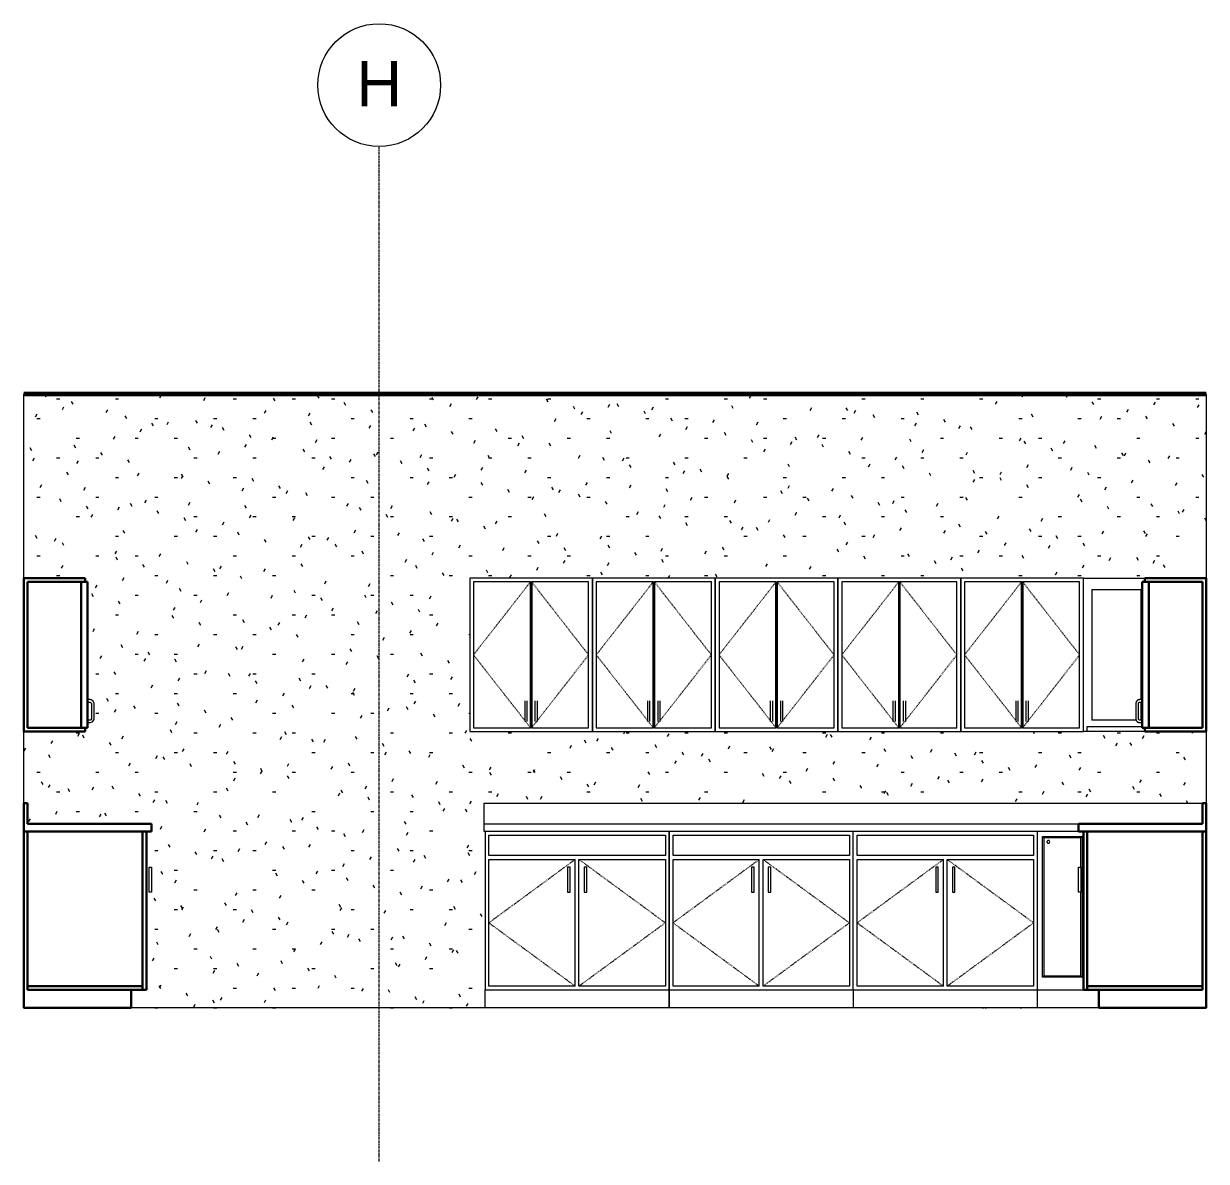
# Model space of a CAD drawing. Header units: inches. Extents: x -1667 to 6650, y -30 to 273.
# Drawn here: x 3342.7 to 3573.9, y -30 to 192.4 of the extents above; entities that cross this region are included whole.
import ezdxf

# ---------------------------------------------------------------- set-up
doc = ezdxf.new("R2010")
doc.units = ezdxf.units.IN
doc.header["$MEASUREMENT"] = 0
for name, pattern in [('Dash', [0.25, 0.125, -0.125]), ('Grid Line 1_2_', [0.875, 0.5, -0.125, 0.125, -0.125]), ('Overhead', [0.15625, 0.09375, -0.0625])]:
    doc.linetypes.add(name, pattern=pattern)
for name, color, linetype, lineweight in [('A-CLNG', 13, 'Continuous', 18), ('A-WALL-PATT', 111, 'Continuous', 18), ('C-BLDG-PADS', 91, 'Continuous', 9), ('I-WALL', 2, 'Continuous', 18), ('Q-CASE', 31, 'Continuous', 9), ('S-GRID', 1, 'Continuous', 9), ('S-GRID-IDEN', 1, 'Continuous', 9)]:
    doc.layers.add(name, color=color, linetype=linetype, lineweight=lineweight)
doc.styles.add('Arial', font='arial.ttf', dxfattribs={"height": 8.851796})

# ---------------------------------------------------------------- blocks, each defined once
blk = doc.blocks.new('Grid - Grid Head - Circle-50561-COPY ROOM - WEST ELEVATION')
at = {"layer": 'S-GRID-IDEN', "color": 7}
blk.add_circle((-1174.46, 180.37), 12, dxfattribs=at)
blk = doc.blocks.new('Open Source Metal Building_Exterior_rvt-13-COPY ROOM - WEST ELEVATION')
at = {"layer": 'C-BLDG-PADS'}
h = blk.add_hatch(dxfattribs=at)
h.set_pattern_fill('FP_26', style=0, pattern_type=2)
h.set_pattern_definition([(50, (-1109.177, 0), (13.7714, -1.205), [1.44, -15.84]), (355, (-1109.177, 0), (-2.6644, 14.4422), [1.152, -12.672]), (100.451, (-1108.03, -0.1), (11.107, 13.2374), [1.224, -13.462]), (46.184, (-1109.177, 3.84), (20.4913, -3.1779), [2.16, -23.76]), (96.636, (-1107.47, 3.575), (17.946, 18.703), [1.836, -20.193]), (351.184, (-1109.177, 3.84), (17.9454, 18.7026), [1.728, -19.008]), (21, (-1107.257, 2.88), (11.4605, -7.7304), [1.44, -15.84]), (326, (-1107.257, 2.88), (4.6714, 13.9231), [1.152, -12.672]), (71.451, (-1106.302, 2.236), (16.132, 6.1928), [1.224, -13.462]), (37.5, (-1109.177, 0), (0.23312, 6.39175), [0.634, -11.885, 0.634, -12.23, -12.72]), (37.5, (-1109.177, 0), (0.23312, 6.39175), [-25.382, 0.634, -12.086]), (7.5, (-1109.177, 0), (5.05073, 7.57304), [0.634, -6.701, 0.634, -11.597, -4.848]), (7.5, (-1109.177, 0), (5.05073, 7.57304), [-19.565, 0.634, -4.214]), (327.5, (-1113.459, 0), (10.24958, -0.4329), [0.634, -4.166, 0.634, -14.342, -19.872]), (327.5, (-1113.459, 0), (10.24958, -0.4329), [-19.776, 0.634, -19.238]), (317.5, (-1115.379, 0), (11.1974, 1.92214), [0.634, -5.606, 0.634, -9.312, -14.112]), (317.5, (-1115.379, 0), (11.1974, 1.92214), [-16.186, 0.634, -13.478])])
h.paths.add_polyline_path([(-1012.75, -0.02), (-1012.75, 0), (-1070.56, -0.02)], flags=0)
at = {"layer": 'C-BLDG-PADS', "color": 250, "lineweight": 18}
blk.add_line((-1012.75, 0), (-1243.97, 0), dxfattribs=at)
at = {"layer": 'S-GRID', "linetype": 'Grid Line 1_2_'}
blk.add_line((-1174.46, -30), (-1174.46, 168.38), dxfattribs=at)
at = {"layer": 'S-GRID-IDEN', "insert": (-1174.46, 185.09), "char_height": 8.85, "width": 10.584, "attachment_point": 2, "line_spacing_factor": 0.938532, "style": 'Arial', "bg_fill": 3, "box_fill_scale": 1.25, "bg_fill_color": 0, "bg_fill_transparency": 0}
blk.add_mtext('H', dxfattribs=at)
at = {"color": 130, "lineweight": 5}
blk.add_blockref('Grid - Grid Head - Circle-50561-COPY ROOM - WEST ELEVATION', (0, 0), dxfattribs=at)
blk = doc.blocks.new('Counter Top-L Shaped 2 - 24_ Depth 2-600382-COPY ROOM - WEST ELEVATION')
at = {"layer": 'Q-CASE', "lineweight": 30}
for p, q in [((-1243.21, 40), (-1243.96, 40)), ((-1243.96, 40), (-1243.96, 34.5)), ((-1243.21, 36), (-1243.21, 40)), ((-1218.96, 36), (-1243.21, 36)), ((-1218.96, 34.5), (-1218.96, 36)), ((-1243.96, 34.5), (-1218.96, 34.5))]:
    blk.add_line(p, q, dxfattribs=at)
blk = doc.blocks.new('Counter Top-L Shaped 2 - 24_ Depth-622807-COPY ROOM - WEST ELEVATION')
at = {"layer": 'Q-CASE'}
for p, q in [((-1153.96, 36), (-1153.96, 40)), ((-1153.96, 40), (-1013.52, 40)), ((-1153.96, 36), (-1037.77, 36)), ((-1153.96, 34.5), (-1153.96, 36)), ((-1037.77, 34.5), (-1153.96, 34.5))]:
    blk.add_line(p, q, dxfattribs=at)
at = {"layer": 'Q-CASE', "lineweight": 30}
for p, q in [((-1012.77, 40), (-1013.52, 40)), ((-1013.52, 40), (-1013.52, 36)), ((-1012.77, 34.5), (-1012.77, 40)), ((-1013.52, 36), (-1037.77, 36)), ((-1037.77, 36), (-1037.77, 34.5)), ((-1037.77, 34.5), (-1012.77, 34.5))]:
    blk.add_line(p, q, dxfattribs=at)
blk = doc.blocks.new('Upper Cabinet-Corner Unit-Wall - 12_ Depth-585578-COPY ROOM - WEST ELEVATION')
at = {"layer": 'Q-CASE'}
for p, q in [((-1036.77, 84), (-1024.77, 84)), ((-1036.77, 54), (-1036.77, 84)), ((-1035.15, 81.75), (-1025.52, 81.75)), ((-1035.15, 81.75), (-1035.15, 56.25)), ((-1025.52, 81.75), (-1025.27, 81.75)), ((-1025.52, 60.25), (-1025.52, 81.75)), ((-1025.52, 56.25), (-1025.52, 59.75)), ((-1026.42, 56.25), (-1035.15, 56.25)), ((-1024.77, 54), (-1036.77, 54)), ((-1036.02, 55), (-1025.27, 55)), ((-1036.02, 54), (-1036.02, 55)), ((-1024.77, 54), (-1036.02, 54))]:
    blk.add_line(p, q, dxfattribs=at)
at = {"layer": 'Q-CASE', "linetype": 'Overhead'}
blk.add_line((-1024.77, 54), (-1036.77, 54), dxfattribs=at)
blk = doc.blocks.new('Upper Cabinet-Double Door-Wall - 24_-583922-COPY ROOM - WEST ELEVATION')
at = {"layer": 'Q-CASE'}
for p, q in [((-1036.77, 84), (-1060.77, 84)), ((-1060.77, 84), (-1060.77, 54)), ((-1048.9, 83.25), (-1060.02, 83.25)), ((-1060.02, 83.25), (-1060.02, 54.75)), ((-1048.9, 83.25), (-1048.65, 83.25)), ((-1048.9, 54.75), (-1048.9, 83.25)), ((-1048.77, 83.25), (-1048.77, 54.75)), ((-1048.65, 83.25), (-1048.65, 54.75)), ((-1037.52, 83.25), (-1048.65, 83.25)), ((-1037.52, 54.75), (-1037.52, 83.25)), ((-1036.77, 54), (-1036.77, 84)), ((-1050.02, 59.5), (-1050.02, 56.5)), ((-1049.52, 56.5), (-1049.52, 59.5)), ((-1048.02, 59.5), (-1048.02, 56.5)), ((-1047.52, 56.5), (-1047.52, 59.5)), ((-1060.77, 54), (-1036.77, 54)), ((-1060.02, 54.75), (-1048.9, 54.75)), ((-1048.65, 54.75), (-1048.88, 54.75)), ((-1048.65, 54.75), (-1037.52, 54.75))]:
    blk.add_line(p, q, dxfattribs=at)
at = {"layer": 'Q-CASE', "linetype": 'Dash'}
for p, q in [((-1048.9, 83.25), (-1060.02, 69)), ((-1037.52, 69), (-1048.65, 83.25)), ((-1060.02, 69), (-1048.9, 54.75)), ((-1048.65, 54.75), (-1037.52, 69))]:
    blk.add_line(p, q, dxfattribs=at)
at = {"layer": 'Q-CASE', "flags": 128}
for points in [[(-1050.02, 60), (-1050.02, 59.85), (-1050.02, 59.5)], [(-1049.52, 59.5), (-1049.52, 59.86), (-1049.52, 60)], [(-1048.02, 60), (-1048.02, 59.85), (-1048.02, 59.5)], [(-1047.52, 59.5), (-1047.52, 59.86), (-1047.52, 60)], [(-1050.02, 56.5), (-1050.02, 56.14), (-1050.02, 56)], [(-1049.52, 56), (-1049.52, 56.15), (-1049.52, 56.5)], [(-1048.02, 56.5), (-1048.02, 56.14), (-1048.02, 56)], [(-1047.52, 56), (-1047.52, 56.15), (-1047.52, 56.5)]]:
    blk.add_lwpolyline(points, dxfattribs=at)
blk = doc.blocks.new('Upper Cabinet-Double Door-Wall - 24_-V29-COPY ROOM - WEST ELEVATION')
at = {"layer": 'Q-CASE'}
for p, q in [((-1060.77, 84), (-1084.77, 84)), ((-1084.77, 84), (-1084.77, 54)), ((-1072.9, 83.25), (-1084.02, 83.25)), ((-1084.02, 83.25), (-1084.02, 54.75)), ((-1072.9, 83.25), (-1072.65, 83.25)), ((-1072.9, 54.75), (-1072.9, 83.25)), ((-1072.77, 83.25), (-1072.77, 54.75)), ((-1072.65, 83.25), (-1072.65, 54.75)), ((-1061.52, 83.25), (-1072.65, 83.25)), ((-1061.52, 54.75), (-1061.52, 83.25)), ((-1060.77, 54), (-1060.77, 84)), ((-1074.02, 59.5), (-1074.02, 56.5)), ((-1073.52, 56.5), (-1073.52, 59.5)), ((-1072.02, 59.5), (-1072.02, 56.5)), ((-1071.52, 56.5), (-1071.52, 59.5)), ((-1084.77, 54), (-1060.77, 54)), ((-1084.02, 54.75), (-1072.9, 54.75)), ((-1072.65, 54.75), (-1072.9, 54.75)), ((-1072.65, 54.75), (-1061.52, 54.75))]:
    blk.add_line(p, q, dxfattribs=at)
at = {"layer": 'Q-CASE', "linetype": 'Dash'}
for p, q in [((-1072.9, 83.25), (-1084.02, 69)), ((-1061.52, 69), (-1072.65, 83.25)), ((-1084.02, 69), (-1072.9, 54.75)), ((-1072.65, 54.75), (-1061.52, 69))]:
    blk.add_line(p, q, dxfattribs=at)
at = {"layer": 'Q-CASE', "flags": 128}
for points in [[(-1074.02, 60), (-1074.02, 59.85), (-1074.02, 59.5)], [(-1073.52, 59.5), (-1073.52, 59.86), (-1073.52, 60)], [(-1072.02, 60), (-1072.02, 59.85), (-1072.02, 59.5)], [(-1071.52, 59.5), (-1071.52, 59.86), (-1071.52, 60)], [(-1074.02, 56.5), (-1074.02, 56.14), (-1074.02, 56)], [(-1073.52, 56), (-1073.52, 56.15), (-1073.52, 56.5)], [(-1072.02, 56.5), (-1072.02, 56.14), (-1072.02, 56)], [(-1071.52, 56), (-1071.52, 56.15), (-1071.52, 56.5)]]:
    blk.add_lwpolyline(points, dxfattribs=at)
blk = doc.blocks.new('Upper Cabinet-Double Door-Wall - 24_-V30-COPY ROOM - WEST ELEVATION')
at = {"layer": 'Q-CASE', "lineweight": 30}
for p, q in [((-1025.27, 83.25), (-1025.27, 54.75)), ((-1024.02, 83.25), (-1025.27, 83.25)), ((-1012.77, 84), (-1024.77, 84)), ((-1024.77, 84), (-1024.77, 83.25)), ((-1024.77, 83.25), (-1013.52, 83.25)), ((-1024.02, 54.75), (-1024.02, 83.25)), ((-1013.52, 83.25), (-1013.52, 54.75)), ((-1012.77, 54), (-1012.77, 84)), ((-1025.27, 54.75), (-1024.02, 54.75)), ((-1013.52, 54.75), (-1024.77, 54.75)), ((-1024.77, 54.75), (-1024.77, 54)), ((-1024.77, 54), (-1012.77, 54))]:
    blk.add_line(p, q, dxfattribs=at)
at = {"layer": 'Q-CASE'}
for p, q in [((-1025.27, 60.25), (-1025.77, 60.25)), ((-1026.52, 59.5), (-1026.52, 56.5)), ((-1026.02, 56.5), (-1026.02, 59.5)), ((-1025.77, 59.75), (-1025.27, 59.75)), ((-1025.27, 56.25), (-1025.77, 56.25)), ((-1025.77, 55.75), (-1025.27, 55.75))]:
    blk.add_line(p, q, dxfattribs=at)
at = {"layer": 'Q-CASE', "flags": 128}
for points in [[(-1025.77, 60.25), (-1025.8, 60.25), (-1025.83, 60.25), (-1025.86, 60.24), (-1025.89, 60.24), (-1025.92, 60.24), (-1025.95, 60.23), (-1025.98, 60.22), (-1026.01, 60.21), (-1026.03, 60.2), (-1026.06, 60.19), (-1026.09, 60.18), (-1026.12, 60.17), (-1026.14, 60.15), (-1026.17, 60.14), (-1026.19, 60.12), (-1026.22, 60.1), (-1026.24, 60.08), (-1026.26, 60.06), (-1026.29, 60.04), (-1026.31, 60.02), (-1026.33, 60), (-1026.35, 59.98), (-1026.37, 59.95), (-1026.38, 59.93), (-1026.4, 59.91), (-1026.42, 59.88), (-1026.43, 59.85), (-1026.45, 59.83), (-1026.46, 59.8), (-1026.47, 59.77), (-1026.48, 59.74), (-1026.49, 59.72), (-1026.5, 59.69), (-1026.5, 59.66), (-1026.51, 59.63), (-1026.51, 59.6), (-1026.52, 59.57), (-1026.52, 59.54), (-1026.52, 59.51), (-1026.52, 59.5)], [(-1025.77, 60.25), (-1025.8, 60.25), (-1025.83, 60.25), (-1025.86, 60.24), (-1025.89, 60.24), (-1025.92, 60.24), (-1025.95, 60.23), (-1025.98, 60.22), (-1026.01, 60.21), (-1026.03, 60.2), (-1026.06, 60.19), (-1026.09, 60.18), (-1026.12, 60.17), (-1026.14, 60.15), (-1026.17, 60.14), (-1026.19, 60.12), (-1026.22, 60.1), (-1026.24, 60.08), (-1026.26, 60.06), (-1026.29, 60.04)], [(-1026.31, 60.02), (-1026.33, 60), (-1026.35, 59.98), (-1026.37, 59.95), (-1026.38, 59.93), (-1026.4, 59.91), (-1026.42, 59.88), (-1026.43, 59.85), (-1026.45, 59.83), (-1026.46, 59.8), (-1026.47, 59.77), (-1026.48, 59.74), (-1026.49, 59.72), (-1026.5, 59.69), (-1026.5, 59.66), (-1026.51, 59.63), (-1026.51, 59.6), (-1026.52, 59.57), (-1026.52, 59.54), (-1026.52, 59.51), (-1026.52, 59.5)], [(-1026.02, 59.5), (-1026.02, 59.51), (-1026.02, 59.52), (-1026.02, 59.53), (-1026.02, 59.54), (-1026.02, 59.55), (-1026.01, 59.56), (-1026.01, 59.57), (-1026.01, 59.58), (-1026, 59.59), (-1026, 59.6), (-1026, 59.61), (-1025.99, 59.62), (-1025.99, 59.62), (-1025.98, 59.63), (-1025.98, 59.64), (-1025.97, 59.65), (-1025.96, 59.66), (-1025.96, 59.66), (-1025.95, 59.67), (-1025.94, 59.68), (-1025.94, 59.69), (-1025.93, 59.69), (-1025.92, 59.7), (-1025.91, 59.7), (-1025.91, 59.71), (-1025.9, 59.72), (-1025.89, 59.72), (-1025.88, 59.73), (-1025.87, 59.73), (-1025.86, 59.73), (-1025.85, 59.74), (-1025.84, 59.74), (-1025.83, 59.74), (-1025.82, 59.74), (-1025.81, 59.75), (-1025.8, 59.75), (-1025.79, 59.75), (-1025.78, 59.75), (-1025.77, 59.75), (-1025.77, 59.75)], [(-1026.52, 56.5), (-1026.52, 56.47), (-1026.52, 56.44), (-1026.51, 56.41), (-1026.51, 56.38), (-1026.51, 56.35), (-1026.5, 56.32), (-1026.49, 56.29), (-1026.48, 56.26), (-1026.47, 56.24), (-1026.46, 56.21), (-1026.45, 56.18), (-1026.44, 56.15), (-1026.42, 56.13), (-1026.41, 56.1), (-1026.39, 56.08), (-1026.37, 56.05), (-1026.35, 56.03), (-1026.33, 56.01), (-1026.31, 55.98)], [(-1026.52, 56.5), (-1026.52, 56.47), (-1026.52, 56.44), (-1026.51, 56.41), (-1026.51, 56.38), (-1026.51, 56.35), (-1026.5, 56.32), (-1026.49, 56.29), (-1026.48, 56.26), (-1026.47, 56.24), (-1026.46, 56.21), (-1026.45, 56.18), (-1026.44, 56.15), (-1026.42, 56.13), (-1026.41, 56.1), (-1026.39, 56.08), (-1026.37, 56.05), (-1026.35, 56.03), (-1026.33, 56.01), (-1026.31, 55.98), (-1026.29, 55.96), (-1026.27, 55.94), (-1026.25, 55.92), (-1026.22, 55.9), (-1026.2, 55.89), (-1026.18, 55.87), (-1026.15, 55.85), (-1026.12, 55.84), (-1026.1, 55.82), (-1026.07, 55.81), (-1026.04, 55.8), (-1026.01, 55.79), (-1025.99, 55.78), (-1025.96, 55.77), (-1025.93, 55.77), (-1025.9, 55.76), (-1025.87, 55.76), (-1025.84, 55.75), (-1025.81, 55.75), (-1025.78, 55.75), (-1025.77, 55.75)], [(-1026.29, 55.96), (-1026.27, 55.94), (-1026.25, 55.92), (-1026.22, 55.9), (-1026.2, 55.89), (-1026.18, 55.87), (-1026.15, 55.85), (-1026.12, 55.84), (-1026.1, 55.82), (-1026.07, 55.81), (-1026.04, 55.8), (-1026.01, 55.79), (-1025.99, 55.78), (-1025.96, 55.77), (-1025.93, 55.77), (-1025.9, 55.76), (-1025.87, 55.76), (-1025.84, 55.75), (-1025.81, 55.75), (-1025.78, 55.75), (-1025.77, 55.75)], [(-1025.77, 56.25), (-1025.78, 56.25), (-1025.79, 56.25), (-1025.8, 56.25), (-1025.81, 56.25), (-1025.82, 56.25), (-1025.83, 56.26), (-1025.84, 56.26), (-1025.85, 56.26), (-1025.86, 56.27), (-1025.87, 56.27), (-1025.88, 56.27), (-1025.89, 56.28), (-1025.89, 56.28), (-1025.9, 56.29), (-1025.91, 56.29), (-1025.92, 56.3), (-1025.93, 56.31), (-1025.93, 56.31), (-1025.94, 56.32), (-1025.95, 56.33), (-1025.96, 56.33), (-1025.96, 56.34), (-1025.97, 56.35), (-1025.97, 56.36), (-1025.98, 56.36), (-1025.99, 56.37), (-1025.99, 56.38), (-1026, 56.39), (-1026, 56.4), (-1026, 56.41), (-1026.01, 56.42), (-1026.01, 56.43), (-1026.01, 56.44), (-1026.01, 56.45), (-1026.02, 56.46), (-1026.02, 56.47), (-1026.02, 56.48), (-1026.02, 56.49), (-1026.02, 56.5), (-1026.02, 56.5)]]:
    blk.add_lwpolyline(points, dxfattribs=at)
blk = doc.blocks.new('Base Cabinet-Double Door Sink Unit - 39_-578555-COPY ROOM - WEST ELEVATION')
at = {"layer": 'Q-CASE', "lineweight": 30}
for p, q in [((-1036.02, 34.5), (-1036.77, 34.5)), ((-1036.77, 34.5), (-1036.77, 3.5)), ((-1036.02, 3.5), (-1036.02, 34.5)), ((-1013.52, 34.5), (-1013.52, 3.5)), ((-1012.77, 34.5), (-1013.52, 34.5)), ((-1012.77, 0), (-1012.77, 34.5)), ((-1036.77, 3.5), (-1036.02, 3.5)), ((-1013.52, 4.25), (-1036.02, 4.25)), ((-1036.02, 4.25), (-1036.02, 3.5)), ((-1036.02, 3.5), (-1013.52, 3.5)), ((-1013.52, 3.5), (-1033.77, 3.5)), ((-1033.77, 3.5), (-1033.77, 0)), ((-1013.52, 3.5), (-1013.52, 4.25)), ((-1033.77, 0), (-1012.77, 0))]:
    blk.add_line(p, q, dxfattribs=at)
at = {"layer": 'Q-CASE'}
for p, q in [((-1037.77, 22.59), (-1037.77, 27.5)), ((-1037.77, 27.5), (-1037.27, 27.5)), ((-1037.27, 27.5), (-1037.27, 22.59)), ((-1037.27, 22.59), (-1037.77, 22.59))]:
    blk.add_line(p, q, dxfattribs=at)
blk = doc.blocks.new('Base Cabinet-Double Door Sink Unit - 36_-578553-COPY ROOM - WEST ELEVATION')
at = {"layer": 'Q-CASE'}
for p, q in [((-1081.02, 29.75), (-1081.02, 33.75)), ((-1081.02, 33.75), (-1046.52, 33.75)), ((-1046.52, 33.75), (-1046.52, 29.75)), ((-1045.77, 3.5), (-1045.77, 34.5)), ((-1046.52, 29.75), (-1081.02, 29.75)), ((-1081.02, 4.25), (-1081.02, 29)), ((-1081.02, 29), (-1064.15, 29)), ((-1064.15, 4.25), (-1064.15, 29)), ((-1063.4, 29), (-1046.52, 29)), ((-1063.4, 4.25), (-1063.4, 29)), ((-1046.52, 29), (-1046.52, 4.25)), ((-1065.15, 27.5), (-1065.65, 27.5)), ((-1065.65, 27.5), (-1065.65, 22.59)), ((-1065.15, 22.59), (-1065.15, 27.5)), ((-1061.9, 27.5), (-1062.4, 27.5)), ((-1062.4, 27.5), (-1062.4, 22.59)), ((-1061.9, 22.59), (-1061.9, 27.5)), ((-1065.65, 22.59), (-1065.15, 22.59)), ((-1062.4, 22.59), (-1061.9, 22.59)), ((-1081.77, 3.5), (-1045.77, 3.5)), ((-1064.15, 4.25), (-1081.02, 4.25)), ((-1046.52, 4.25), (-1063.4, 4.25))]:
    blk.add_line(p, q, dxfattribs=at)
at = {"layer": 'Q-CASE', "linetype": 'Dash'}
for p, q in [((-1064.15, 29), (-1081.02, 16.62)), ((-1063.4, 29), (-1046.52, 16.62)), ((-1081.02, 16.62), (-1064.15, 4.25)), ((-1046.52, 16.62), (-1063.4, 4.25))]:
    blk.add_line(p, q, dxfattribs=at)
blk = doc.blocks.new('Base Cabinet-Double Door Sink Unit - 36_-V31-COPY ROOM - WEST ELEVATION')
at = {"layer": 'Q-CASE'}
for p, q in [((-1117.77, 34.5), (-1117.77, 3.5)), ((-1117.02, 29.75), (-1117.02, 33.75)), ((-1117.02, 33.75), (-1082.52, 33.75)), ((-1082.52, 33.75), (-1082.52, 29.75)), ((-1081.77, 3.5), (-1081.77, 34.5)), ((-1082.52, 29.75), (-1117.02, 29.75)), ((-1117.02, 4.25), (-1117.02, 29)), ((-1117.02, 29), (-1100.15, 29)), ((-1100.15, 4.25), (-1100.15, 29)), ((-1099.4, 29), (-1082.52, 29)), ((-1099.4, 4.25), (-1099.4, 29)), ((-1082.52, 29), (-1082.52, 4.25)), ((-1101.15, 27.5), (-1101.65, 27.5)), ((-1101.65, 27.5), (-1101.65, 22.59)), ((-1101.15, 22.59), (-1101.15, 27.5)), ((-1097.9, 27.5), (-1098.4, 27.5)), ((-1098.4, 27.5), (-1098.4, 22.59)), ((-1097.9, 22.59), (-1097.9, 27.5)), ((-1101.65, 22.59), (-1101.15, 22.59)), ((-1098.4, 22.59), (-1097.9, 22.59)), ((-1117.77, 3.5), (-1081.77, 3.5)), ((-1117.77, 0), (-1117.77, 3.5)), ((-1100.15, 4.25), (-1117.02, 4.25)), ((-1082.52, 4.25), (-1099.4, 4.25)), ((-1081.77, 3.5), (-1081.77, 0))]:
    blk.add_line(p, q, dxfattribs=at)
at = {"layer": 'Q-CASE', "linetype": 'Dash'}
for p, q in [((-1100.15, 29), (-1117.02, 16.62)), ((-1099.4, 29), (-1082.52, 16.62)), ((-1117.02, 16.62), (-1100.15, 4.25)), ((-1082.52, 16.62), (-1099.4, 4.25))]:
    blk.add_line(p, q, dxfattribs=at)
blk = doc.blocks.new('Base Cabinet-Double Door Sink Unit - 27_-619205-COPY ROOM - WEST ELEVATION')
at = {"layer": 'Q-CASE', "lineweight": 30}
for p, q in [((-1243.21, 34.5), (-1243.96, 34.5)), ((-1243.96, 34.5), (-1243.96, 0)), ((-1243.21, 3.5), (-1243.21, 34.5)), ((-1220.71, 34.5), (-1220.71, 3.5)), ((-1219.96, 34.5), (-1220.71, 34.5)), ((-1219.96, 3.5), (-1219.96, 34.5)), ((-1220.71, 4.25), (-1243.21, 4.25)), ((-1243.21, 4.25), (-1243.21, 3.5)), ((-1222.96, 3.5), (-1243.21, 3.5)), ((-1243.21, 3.5), (-1220.71, 3.5)), ((-1222.96, 0), (-1222.96, 3.5)), ((-1220.71, 3.5), (-1220.71, 4.25)), ((-1220.71, 3.5), (-1219.96, 3.5)), ((-1243.96, 0), (-1222.96, 0))]:
    blk.add_line(p, q, dxfattribs=at)
at = {"layer": 'Q-CASE'}
for p, q in [((-1219.46, 22.59), (-1219.46, 27.5)), ((-1219.46, 27.5), (-1218.96, 27.5)), ((-1218.96, 27.5), (-1218.96, 22.59)), ((-1218.96, 22.59), (-1219.46, 22.59))]:
    blk.add_line(p, q, dxfattribs=at)
blk = doc.blocks.new('Upper Cabinet-Single Door-Wall - 12_-621969-COPY ROOM - WEST ELEVATION')
at = {"layer": 'Q-CASE', "lineweight": 30}
for p, q in [((-1243.96, 84), (-1243.96, 54)), ((-1231.96, 84), (-1243.96, 84)), ((-1243.21, 54.75), (-1243.21, 83.25)), ((-1243.21, 83.25), (-1231.96, 83.25)), ((-1231.46, 83.25), (-1232.71, 83.25)), ((-1232.71, 83.25), (-1232.71, 54.75)), ((-1231.96, 83.25), (-1231.96, 84)), ((-1231.46, 54.75), (-1231.46, 83.25)), ((-1243.96, 54), (-1231.96, 54)), ((-1231.96, 54.75), (-1243.21, 54.75)), ((-1232.71, 54.75), (-1231.46, 54.75)), ((-1231.96, 54), (-1231.96, 54.75))]:
    blk.add_line(p, q, dxfattribs=at)
blk = doc.blocks.new('Upper Cabinet-Single Door-Wall - 15_-622052-COPY ROOM - WEST ELEVATION')
at = {"layer": 'Q-CASE'}
for p, q in [((-1230.96, 60.25), (-1231.46, 60.25)), ((-1231.46, 59.75), (-1230.96, 59.75)), ((-1230.71, 59.5), (-1230.71, 56.5)), ((-1230.21, 56.5), (-1230.21, 59.5)), ((-1230.96, 56.25), (-1231.46, 56.25)), ((-1231.46, 55.75), (-1230.96, 55.75))]:
    blk.add_line(p, q, dxfattribs=at)
at = {"layer": 'Q-CASE', "flags": 128}
for points in [[(-1230.21, 59.5), (-1230.37, 59.96), (-1230.77, 60.23), (-1230.96, 60.25)], [(-1230.96, 59.75), (-1230.75, 59.64), (-1230.71, 59.5)], [(-1230.96, 55.75), (-1230.5, 55.91), (-1230.23, 56.31), (-1230.21, 56.5)], [(-1230.71, 56.5), (-1230.83, 56.29), (-1230.96, 56.25)]]:
    blk.add_lwpolyline(points, dxfattribs=at)
blk = doc.blocks.new('Corner_Base_Cabinet_7113 - L - Shaped Cabinet-618934-COPY ROOM - WEST ELEVATION')
at = {"layer": 'Q-CASE'}
for p, q in [((-1045.77, 3.5), (-1045.77, 34.5)), ((-1044.77, 33.5), (-1037.27, 33.5)), ((-1044.77, 6), (-1044.77, 33.5)), ((-1044.52, 33.25), (-1044.77, 33.5)), ((-1037.27, 33.25), (-1044.52, 33.25)), ((-1044.52, 33.25), (-1044.52, 6.25)), ((-1037.27, 33.5), (-1037.27, 33.25)), ((-1037.27, 33.25), (-1037.27, 33.5)), ((-1037.27, 33.5), (-1037.02, 33.5)), ((-1037.02, 33.5), (-1037.27, 33.25)), ((-1037.27, 27.5), (-1037.27, 33.25)), ((-1037.02, 33.5), (-1037.02, 6)), ((-1036.77, 33.5), (-1037.02, 33.5)), ((-1037.27, 6.25), (-1037.27, 22.59)), ((-1044.77, 6), (-1044.52, 6.25)), ((-1037.27, 6), (-1044.77, 6)), ((-1044.52, 6.25), (-1037.27, 6.25)), ((-1037.27, 6.25), (-1037.27, 6)), ((-1037.27, 6), (-1037.27, 6.25)), ((-1037.02, 6), (-1037.27, 6.25)), ((-1037.02, 6), (-1037.27, 6)), ((-1036.77, 6), (-1037.02, 6)), ((-1045.77, 0), (-1045.77, 3.5)), ((-1045.77, 3.5), (-1036.77, 3.5))]:
    blk.add_line(p, q, dxfattribs=at)
at = {"layer": 'Q-CASE', "flags": 128}
for points in [[(-1043.33, 32.46), (-1043.47, 32.71), (-1043.75, 32.73), (-1043.92, 32.5), (-1043.93, 32.46)], [(-1043.93, 32.46), (-1043.79, 32.21), (-1043.5, 32.19), (-1043.33, 32.42), (-1043.33, 32.46)]]:
    blk.add_lwpolyline(points, dxfattribs=at)

msp = doc.modelspace()

# ---------------------------------------------------------------- hatches: boundary and pattern name
at = {"layer": 'A-WALL-PATT', "lineweight": 9}
h = msp.add_hatch(dxfattribs=at)
h.set_pattern_fill('FP_25', color=256, style=0, pattern_type=2)
h.set_pattern_definition([(0, (-1109.177, 0), (15.36, 3.84), [0.634, -10.886, 0.634, -10.886, -61.44]), (0, (-1109.177, 0), (15.36, 3.84), [-23.04, 0.634, -22.406, 0.634, -10.886, -26.88]), (0, (-1109.177, 0), (15.36, 3.84), [-57.6, 0.634, -7.046, 0.634, -18.566]), (120, (-1103.417, 1.92), (-11.0055376, 11.3821502), [0.634, -10.886, 0.634, -10.886, -61.44]), (120, (-1103.417, 1.92), (-11.0055376, 11.3821502), [-23.04, 0.634, -22.406, 0.634, -10.886, -26.88]), (120, (-1103.417, 1.92), (-11.0055376, 11.3821502), [-57.6, 0.634, -7.046, 0.634, -18.566]), (240, (-1101.497, 9.6), (-4.3544624, -15.2221502), [0.634, -10.886, 0.634, -10.886, -61.44]), (240, (-1101.497, 9.6), (-4.3544624, -15.2221502), [-23.04, 0.634, -22.406, 0.634, -10.886, -26.88]), (240, (-1101.497, 9.6), (-4.3544624, -15.2221502), [-57.6, 0.634, -7.046, 0.634, -18.566])])
h.paths.add_polyline_path([(3366.67, 0), (3432.86, 0), (3432.86, 34.5), (3432.67, 34.5), (3432.67, 40), (3573.86, 40), (3573.86, 54), (3429.86, 54), (3429.86, 84), (3573.86, 84), (3573.86, 120), (3342.67, 120), (3342.67, 84), (3354.67, 84), (3354.67, 83.25), (3355.17, 83.25), (3355.17, 60.25), (3355.67, 60.25), (3355.67, 60.23), (3355.77, 60.21), (3356.21, 60.01), (3356.38, 59.6), (3356.4, 59.5), (3356.42, 59.5), (3356.42, 56.5), (3356.4, 56.5), (3356.38, 56.4), (3356.18, 55.96), (3355.77, 55.79), (3355.67, 55.77), (3355.67, 55.75), (3355.17, 55.75), (3355.17, 54.75), (3354.67, 54.75), (3354.67, 54), (3342.67, 54), (3342.67, 40), (3343.42, 40), (3343.42, 36), (3367.67, 36), (3367.67, 34.5), (3366.67, 34.5), (3366.67, 3.5), (3363.67, 3.5), (3363.67, 0), (3365.92, 0)], flags=0)
h.paths.add_polyline_path([(3367.67, 22.59), (3367.17, 22.59), (3367.17, 27.5), (3367.67, 27.5)], flags=0)
h.paths.add_polyline_path([(3355.17, 56.25), (3355.67, 56.25), (3355.85, 56.32), (3355.92, 56.52), (3355.92, 59.5), (3355.85, 59.68), (3355.67, 59.75), (3355.17, 59.75), (3355.17, 56.29)], flags=0)

# ---------------------------------------------------------------- linework, layer by layer
at = {"layer": 'A-CLNG', "lineweight": 60}
for p, q in [((3342.67, 120.01), (3342.67, 120)), ((3342.67, 120), (3573.86, 120)), ((3573.86, 120), (3573.86, 120.01))]:
    msp.add_line(p, q, dxfattribs=at)
at = {"layer": 'I-WALL'}
for p, q in [((3342.67, 0), (3342.67, 120)), ((3573.86, 120), (3573.86, 0)), ((3342.66, 0), (3342.67, 0)), ((3573.86, 0), (3573.88, 0))]:
    msp.add_line(p, q, dxfattribs=at)

# ---------------------------------------------------------------- block references
at = {"layer": 'Q-CASE'}
for name, p in [('Upper Cabinet-Single Door-Wall - 12_-621969-COPY ROOM - WEST ELEVATION', (4586.63, 0)), ('Upper Cabinet-Double Door-Wall - 24_-V29-COPY ROOM - WEST ELEVATION', (4514.63, 0)), ('Upper Cabinet-Double Door-Wall - 24_-V29-COPY ROOM - WEST ELEVATION', (4538.63, 0)), ('Upper Cabinet-Double Door-Wall - 24_-V29-COPY ROOM - WEST ELEVATION', (4562.63, 0)), ('Upper Cabinet-Double Door-Wall - 24_-V29-COPY ROOM - WEST ELEVATION', (4586.63, 0)), ('Upper Cabinet-Double Door-Wall - 24_-583922-COPY ROOM - WEST ELEVATION', (4586.63, 0)), ('Upper Cabinet-Corner Unit-Wall - 12_ Depth-585578-COPY ROOM - WEST ELEVATION', (4586.63, 0)), ('Upper Cabinet-Double Door-Wall - 24_-V30-COPY ROOM - WEST ELEVATION', (4586.63, 0)), ('Upper Cabinet-Single Door-Wall - 15_-622052-COPY ROOM - WEST ELEVATION', (4586.63, 0)), ('Counter Top-L Shaped 2 - 24_ Depth 2-600382-COPY ROOM - WEST ELEVATION', (4586.63, 0)), ('Counter Top-L Shaped 2 - 24_ Depth-622807-COPY ROOM - WEST ELEVATION', (4586.63, 0)), ('Base Cabinet-Double Door Sink Unit - 27_-619205-COPY ROOM - WEST ELEVATION', (4586.63, 0)), ('Base Cabinet-Double Door Sink Unit - 36_-V31-COPY ROOM - WEST ELEVATION', (4550.63, 0)), ('Base Cabinet-Double Door Sink Unit - 36_-V31-COPY ROOM - WEST ELEVATION', (4586.63, 0)), ('Base Cabinet-Double Door Sink Unit - 36_-578553-COPY ROOM - WEST ELEVATION', (4586.63, 0)), ('Corner_Base_Cabinet_7113 - L - Shaped Cabinet-618934-COPY ROOM - WEST ELEVATION', (4586.63, 0)), ('Base Cabinet-Double Door Sink Unit - 39_-578555-COPY ROOM - WEST ELEVATION', (4586.63, 0))]:
    msp.add_blockref(name, p, dxfattribs=at)

# ---------------------------------------------------------------- next in the draw order: block references
at = {"color": 90, "lineweight": 5}
msp.add_blockref('Open Source Metal Building_Exterior_rvt-13-COPY ROOM - WEST ELEVATION', (4586.63, 0), dxfattribs=at)

doc.saveas('drawing.dxf')
